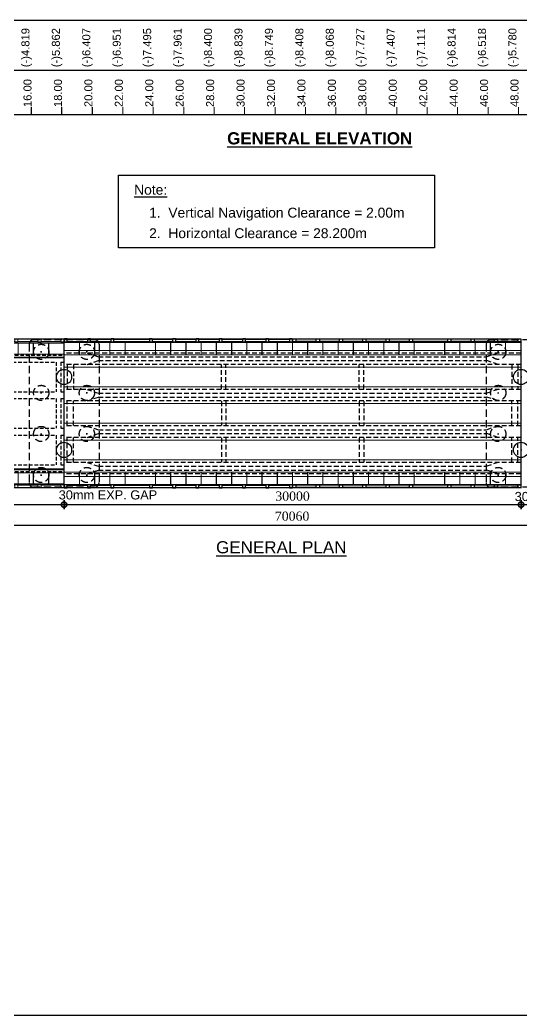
# Model space of a CAD drawing. Header units: millimetres. Extents: x 645430 to 1329725, y -477752 to 44877.
# Drawn here: x 880022 to 912952, y -268069 to -202609 of the extents above; entities that cross this region are included whole.
import ezdxf
from ezdxf.enums import TextEntityAlignment as Align

# ---------------------------------------------------------------- set-up
doc = ezdxf.new("R2010")
doc.units = ezdxf.units.MM
doc.header["$LTSCALE"] = 250
doc.header["$PDMODE"] = 2
doc.linetypes.add('DASHED2', pattern=[0.375, 0.25, -0.125])
doc.linetypes.add('HIDDEN', pattern=[9.525, 6.35, -3.175])
for name, color, linetype, lineweight in [('Box', 30, 'Continuous', 13), ('Conc out', 6, 'Continuous', 15), ('Offset', 252, 'Continuous', 20), ('Railing', 6, 'Continuous', 13), ('Re-bar', 1, 'Continuous', 30)]:
    doc.layers.add(name, color=color, linetype=linetype, lineweight=lineweight)
for name, color, linetype in [('Center Line', 34, 'Continuous'), ('CONCRETE', 35, 'Continuous'), ('Deck Slab', 11, 'Continuous'), ('Dimision', 4, 'Continuous'), ('Girder Line', 7, 'Continuous'), ('Pile', 11, 'Continuous'), ('Pire Line', 11, 'Continuous'), ('Ralling', 6, 'Continuous'), ('Text', 7, 'Continuous')]:
    doc.layers.add(name, color=color, linetype=linetype)
doc.styles.add('Bridge Dimision - 1', font='arial.ttf', dxfattribs={"height": 125})
doc.styles.add('ROMANS', font='arial.ttf', dxfattribs={"height": 200})
doc.styles.get("Standard").update_dxf_attribs({"font": 'times.ttf'})
doc.dimstyles.new('dim_800', dxfattribs={"dimscale": 0, "dimtxt": 800, "dimasz": 300, "dimexe": 300, "dimexo": 300, "dimgap": 400, "dimtad": 1, "dimdec": 0, "dimtxsty": 'Standard', "dimblk": 'DOTSMALL', "dimcen": 2.5, "dimdle": 300, "dimclrd": 256, "dimclre": 256, "dimclrt": 256, "dimadec": 0, "dimazin": 0, "dimtfac": 1, "dimtdec": 0, "dimtix": 1, "dimtmove": 0, "dimatfit": 3, "dimldrblk": 'DOT', "dimfxl": 300, "dimfxlon": 1, "dimlwd": -1, "dimarcsym": 0})

# ---------------------------------------------------------------- blocks, each defined once
blk = doc.blocks.new('*U416')
at = {"layer": 'Railing', "linetype": 'Continuous', "lineweight": 20, "ltscale": 5}
for p, q in [((562.5, 75.5), (-762.5, 75.5)), ((562.5, -75.5), (-762.5, -75.5))]:
    blk.add_line(p, q, dxfattribs=at)
blk.add_lwpolyline([(574.5, 100), (750.5, 100), (762.5, 88), (762.5, -88), (750.5, -100), (574.5, -100), (562.5, -88), (562.5, 88)], close=True, dxfattribs=at)
blk = doc.blocks.new('*U417')
at = {"layer": 'Deck Slab', "color": 0, "linetype": 'ByBlock', "lineweight": -2}
for p in [(0, 0), (1525, 0), (3050, 0), (4575, 0), (6100, 0), (7625, 0), (9150, 0), (10675, 0), (12200, 0), (13725, 0), (15250, 0), (16775, 0)]:
    blk.add_blockref('*U416', p, dxfattribs=at)
blk = doc.blocks.new('*U418')
at = {"layer": 'Railing', "linetype": 'Continuous', "lineweight": 20, "ltscale": 5}
for p, q in [((562.5, 75.5), (-762.5, 75.5)), ((562.5, -75.5), (-762.5, -75.5))]:
    blk.add_line(p, q, dxfattribs=at)
blk.add_lwpolyline([(574.5, 100), (750.5, 100), (762.5, 88), (762.5, -88), (750.5, -100), (574.5, -100), (562.5, -88), (562.5, 88)], close=True, dxfattribs=at)
blk = doc.blocks.new('*U419')
at = {"layer": 'Deck Slab', "color": 0, "linetype": 'ByBlock', "lineweight": -2}
for p in [(0, 0), (1525, 0), (3050, 0), (4575, 0), (6100, 0), (7625, 0), (9150, 0), (10675, 0), (12200, 0), (13725, 0), (15250, 0), (16775, 0)]:
    blk.add_blockref('*U418', p, dxfattribs=at)
blk = doc.blocks.new('edgh')
at = {"layer": 'Box', "linetype": 'Continuous', "lineweight": 20, "ltscale": 5}
for p, q in [((331789, 528973), (331789, 528973)), ((331789, 528973), (331789, 528973)), ((331789, 519373), (331789, 519373)), ((331789, 519373), (331789, 519373)), ((331789, 519173), (331789, 519173)), ((350425, 519173), (333581, 519173)), ((351752, 519173), (350702, 519173))]:
    blk.add_line(p, q, dxfattribs=at)
for points in [[(331794, 528718), (332784, 528718), (332784, 527978), (331794, 527978)], [(332794, 528718), (333784, 528718), (333784, 527978), (332794, 527978)], [(333794, 528718), (334784, 528718), (334784, 527978), (333794, 527978)], [(334794, 528718), (335784, 528718), (335784, 527978), (334794, 527978)], [(335794, 528718), (336784, 528718), (336784, 527978), (335794, 527978)], [(336794, 528718), (337784, 528718), (337784, 527978), (336794, 527978)], [(337794, 528718), (338784, 528718), (338784, 527978), (337794, 527978)], [(338794, 528718), (339784, 528718), (339784, 527978), (338794, 527978)], [(339794, 528718), (340784, 528718), (340784, 527978), (339794, 527978)], [(340794, 528718), (341784, 528718), (341784, 527978), (340794, 527978)], [(341794, 528718), (342784, 528718), (342784, 527978), (341794, 527978)], [(342794, 528718), (342784, 528718), (342784, 527978), (342794, 527978)], [(342794, 528718), (343784, 528718), (343784, 527978), (342794, 527978)], [(343794, 528718), (344784, 528718), (344784, 527978), (343794, 527978)], [(344794, 528718), (345784, 528718), (345784, 527978), (344794, 527978)], [(345794, 528718), (346784, 528718), (346784, 527978), (345794, 527978)], [(346794, 528718), (347784, 528718), (347784, 527978), (346794, 527978)], [(347794, 528718), (348784, 528718), (348784, 527978), (347794, 527978)], [(348794, 528718), (349784, 528718), (349784, 527978), (348794, 527978)], [(349794, 528718), (350784, 528718), (350784, 527978), (349794, 527978)], [(350794, 528718), (351784, 528718), (351784, 527978), (350794, 527978)], [(331794, 519428), (332784, 519428), (332784, 520168), (331794, 520168)], [(332794, 519428), (333784, 519428), (333784, 520168), (332794, 520168)], [(333794, 519428), (334784, 519428), (334784, 520168), (333794, 520168)], [(334794, 519428), (335784, 519428), (335784, 520168), (334794, 520168)], [(335794, 519428), (336784, 519428), (336784, 520168), (335794, 520168)], [(336794, 519428), (337784, 519428), (337784, 520168), (336794, 520168)], [(337794, 519428), (338784, 519428), (338784, 520168), (337794, 520168)], [(338794, 519428), (339784, 519428), (339784, 520168), (338794, 520168)], [(339794, 519428), (340784, 519428), (340784, 520168), (339794, 520168)], [(340794, 519428), (341784, 519428), (341784, 520168), (340794, 520168)], [(341794, 519428), (342784, 519428), (342784, 520168), (341794, 520168)], [(342794, 519428), (342784, 519428), (342784, 520168), (342794, 520168)], [(342794, 519428), (343784, 519428), (343784, 520168), (342794, 520168)], [(343794, 519428), (344784, 519428), (344784, 520168), (343794, 520168)], [(344794, 519428), (345784, 519428), (345784, 520168), (344794, 520168)], [(345794, 519428), (346784, 519428), (346784, 520168), (345794, 520168)], [(346794, 519428), (347784, 519428), (347784, 520168), (346794, 520168)], [(347794, 519428), (348784, 519428), (348784, 520168), (347794, 520168)], [(348794, 519428), (349784, 519428), (349784, 520168), (348794, 520168)], [(349794, 519428), (350784, 519428), (350784, 520168), (349794, 520168)], [(350794, 519428), (351784, 519428), (351784, 520168), (350794, 520168)]]:
    blk.add_lwpolyline(points, close=True, dxfattribs=at)
at = {"layer": 'Deck Slab'}
for p, q in [((331789, 528723), (351789, 528723)), ((351789, 519423), (331789, 519423))]:
    blk.add_line(p, q, dxfattribs=at)
blk.add_lwpolyline([(350902, 519173), (331789, 519173), (331789, 528973), (351789, 528973), (351789, 519173), (350262, 519173)], dxfattribs=at)
at = {"layer": 'Girder Line', "linetype": 'HIDDEN', "ltscale": 0.15}
for p, q in [((331789, 527898), (351789, 527898)), ((331789, 527448), (331989, 527448)), ((331989, 527448), (331989, 525498)), ((332289, 527448), (338722, 527448)), ((332289, 527448), (332289, 525498)), ((338722, 527448), (338722, 525498)), ((339022, 527448), (344556, 527448)), ((339022, 527448), (339022, 525498)), ((344556, 527448), (344556, 525498)), ((344856, 527448), (351289, 527448)), ((344856, 527448), (344856, 525498)), ((351289, 527448), (351289, 525498)), ((351589, 527448), (351589, 525498)), ((331789, 525498), (331989, 525498)), ((331789, 523073), (331789, 525373)), ((331789, 525048), (331989, 525048)), ((331989, 525048), (331989, 523098)), ((332289, 525498), (338722, 525498)), ((332289, 525048), (332289, 523098)), ((332289, 525048), (338722, 525048)), ((338722, 525048), (338722, 523098)), ((339022, 525498), (344556, 525498)), ((339022, 525048), (344556, 525048)), ((339022, 525048), (339022, 523098)), ((344556, 525048), (344556, 523098)), ((344856, 525498), (351289, 525498)), ((344856, 525048), (351289, 525048)), ((344856, 525048), (344856, 523098)), ((351289, 525048), (351289, 523098)), ((351589, 525498), (351789, 525498)), ((351589, 525048), (351589, 523098)), ((331789, 523098), (331989, 523098)), ((332289, 523098), (338722, 523098)), ((339022, 523098), (344556, 523098)), ((344856, 523098), (351289, 523098)), ((351589, 523098), (351789, 523098)), ((331789, 522648), (331989, 522648)), ((331989, 522648), (331989, 520698)), ((332289, 522648), (332289, 520698)), ((332289, 522648), (338722, 522648)), ((338722, 522648), (338722, 520698)), ((339022, 522648), (344556, 522648)), ((339022, 522648), (339022, 520698)), ((344556, 522648), (344556, 520698)), ((344856, 522648), (351289, 522648)), ((344856, 522648), (344856, 520698)), ((351289, 522648), (351289, 520698)), ((351589, 522648), (351589, 520698)), ((331789, 520698), (331989, 520698)), ((332289, 520698), (338722, 520698)), ((339022, 520698), (344556, 520698)), ((344856, 520698), (351289, 520698)), ((351589, 520698), (351789, 520698)), ((331789, 520248), (351789, 520248))]:
    blk.add_line(p, q, dxfattribs=at)
at = {"layer": 'Girder Line', "linetype": 'HIDDEN', "ltscale": 15}
for p, q in [((351589, 527448), (351789, 527448)), ((351589, 525048), (351789, 525048)), ((351589, 522648), (351789, 522648))]:
    blk.add_line(p, q, dxfattribs=at)
at = {"layer": 'Railing', "linetype": 'Continuous', "lineweight": 20, "ltscale": 5}
for p, q in [((351589, 528948), (350289, 528948)), ((351589, 528797), (350289, 528797)), ((331789, 527773), (351789, 527773)), ((331789, 527723), (351789, 527723)), ((331789, 520423), (351789, 520423)), ((331789, 520373), (351789, 520373)), ((351589, 519348), (350289, 519348)), ((351589, 519197), (350289, 519197))]:
    blk.add_line(p, q, dxfattribs=at)
for points in [[(331801, 528973), (331977, 528973), (331989, 528961), (331989, 528785), (331977, 528773), (331801, 528773), (331789, 528785), (331789, 528961)], [(331801, 528773), (331977, 528773), (331989, 528785), (331989, 528961), (331977, 528973), (331801, 528973), (331789, 528961), (331789, 528785)], [(331801, 528773), (331977, 528773), (331989, 528785), (331989, 528961), (331977, 528973), (331801, 528973), (331789, 528961), (331789, 528785)], [(331801, 528973), (331977, 528973), (331989, 528961), (331989, 528785), (331977, 528773), (331801, 528773), (331789, 528785), (331789, 528961)], [(331801, 528773), (331977, 528773), (331989, 528785), (331989, 528961), (331977, 528973), (331801, 528973), (331789, 528961), (331789, 528785)], [(351601, 528973), (351777, 528973), (351789, 528961), (351789, 528785), (351777, 528773), (351601, 528773), (351589, 528785), (351589, 528961)], [(331801, 519373), (331977, 519373), (331989, 519361), (331989, 519185), (331977, 519173), (331801, 519173), (331789, 519185), (331789, 519361)], [(331801, 519173), (331977, 519173), (331989, 519185), (331989, 519361), (331977, 519373), (331801, 519373), (331789, 519361), (331789, 519185)], [(331801, 519173), (331977, 519173), (331989, 519185), (331989, 519361), (331977, 519373), (331801, 519373), (331789, 519361), (331789, 519185)], [(331801, 519373), (331977, 519373), (331989, 519361), (331989, 519185), (331977, 519173), (331801, 519173), (331789, 519185), (331789, 519361)], [(331801, 519173), (331977, 519173), (331989, 519185), (331989, 519361), (331977, 519373), (331801, 519373), (331789, 519361), (331789, 519185)], [(331801, 519373), (331977, 519373), (331989, 519361), (331989, 519185), (331977, 519173), (331801, 519173), (331789, 519185), (331789, 519361)], [(331801, 519173), (331977, 519173), (331989, 519185), (331989, 519361), (331977, 519373), (331801, 519373), (331789, 519361), (331789, 519185)], [(331801, 519173), (331977, 519173), (331989, 519185), (331989, 519361), (331977, 519373), (331801, 519373), (331789, 519361), (331789, 519185)], [(331801, 519373), (331977, 519373), (331989, 519361), (331989, 519185), (331977, 519173), (331801, 519173), (331789, 519185), (331789, 519361)], [(331801, 519173), (331977, 519173), (331989, 519185), (331989, 519361), (331977, 519373), (331801, 519373), (331789, 519361), (331789, 519185)], [(351601, 519373), (351777, 519373), (351789, 519361), (351789, 519185), (351777, 519173), (351601, 519173), (351589, 519185), (351589, 519361)]]:
    blk.add_lwpolyline(points, close=True, dxfattribs=at)
at = {"layer": 'Deck Slab'}
for name, p in [('*U417', (332752, 528873)), ('*U419', (332752, 519273))]:
    blk.add_blockref(name, p, dxfattribs=at)
blk = doc.blocks.new('fdg')
at = {"layer": 'Conc out'}
for p, q in [((80960, -100855), (50960, -100855)), ((80960, -101955), (50960, -101955)), ((80960, -103255), (50960, -103255)), ((80960, -104355), (50960, -104355)), ((80960, -105655), (50960, -105655)), ((80960, -106755), (50960, -106755)), ((80960, -108055), (50960, -108055)), ((80960, -109155), (50960, -109155))]:
    blk.add_line(p, q, dxfattribs=at)
at = {"layer": 'CONCRETE', "color": 4, "ltscale": 5}
for p, q in [((50960, -109905), (50960, -100105)), ((80960, -100105), (80960, -109905)), ((80960, -109905), (50960, -109905))]:
    blk.add_line(p, q, dxfattribs=at)
at = {"layer": 'CONCRETE', "color": 4, "linetype": 'DASHED2', "ltscale": 5}
for p, q in [((50960, -100105), (80960, -100105)), ((80960, -101030), (50960, -101030)), ((52460, -101030), (53210, -101280)), ((53210, -101280), (78710, -101280)), ((79460, -101030), (78710, -101280)), ((80960, -101780), (50960, -101780)), ((51160, -101780), (51160, -103430)), ((51560, -101780), (51560, -103430)), ((52460, -101780), (53210, -101530)), ((53210, -101530), (78710, -101530)), ((61285, -103405), (61285, -101780)), ((61585, -103405), (61585, -101780)), ((70335, -103405), (70335, -101780)), ((70635, -103405), (70635, -101780)), ((79460, -101780), (78710, -101530)), ((80360, -101805), (80360, -103405)), ((80760, -101805), (80760, -103405)), ((80960, -103430), (50960, -103430)), ((52460, -103430), (53210, -103680)), ((52460, -104180), (53210, -103930)), ((53210, -103680), (78710, -103680)), ((53210, -103930), (78710, -103930)), ((79460, -103430), (78710, -103680)), ((79460, -104180), (78710, -103930)), ((80960, -104180), (50960, -104180)), ((51160, -105805), (51160, -104180)), ((51560, -105805), (51560, -104180)), ((61285, -104205), (61285, -105805)), ((61585, -104205), (61585, -105805)), ((70335, -104205), (70335, -105805)), ((70635, -104205), (70635, -105805)), ((80360, -105805), (80360, -104205)), ((80760, -105805), (80760, -104205)), ((80960, -105830), (50960, -105830)), ((52460, -105830), (53210, -106080)), ((79460, -105830), (78710, -106080)), ((80960, -106580), (50960, -106580)), ((51160, -108230), (51160, -106580)), ((51560, -108230), (51560, -106580)), ((52460, -106580), (53210, -106330)), ((53210, -106080), (78710, -106080)), ((53210, -106330), (78710, -106330)), ((61285, -106605), (61285, -108205)), ((61585, -106605), (61585, -108205)), ((70335, -106605), (70335, -108205)), ((70635, -106605), (70635, -108205)), ((79460, -106580), (78710, -106330)), ((80360, -108205), (80360, -106605)), ((80760, -108205), (80760, -106605)), ((80960, -108230), (50960, -108230)), ((52460, -108230), (53210, -108480)), ((53210, -108480), (78710, -108480)), ((79460, -108230), (78710, -108480)), ((80960, -108980), (50960, -108980)), ((52460, -108980), (53210, -108730)), ((53210, -108730), (78710, -108730)), ((79460, -108980), (78710, -108730))]:
    blk.add_line(p, q, dxfattribs=at)
at = {"layer": 'Deck Slab', "lineweight": 15}
for p, q in [((50960, -100340), (51950, -100340)), ((50960, -101145), (50960, -100340)), ((51950, -100340), (51950, -101145)), ((51960, -100340), (52950, -100340)), ((51960, -101145), (51960, -100340)), ((52950, -100340), (52950, -101145)), ((52960, -100340), (53950, -100340)), ((52960, -101145), (52960, -100340)), ((53950, -100340), (53950, -101145)), ((53960, -100340), (54950, -100340)), ((53960, -101145), (53960, -100340)), ((54950, -100340), (54950, -101145)), ((54960, -100340), (56950, -100340)), ((54960, -101145), (54960, -100340)), ((56950, -100340), (56950, -101145)), ((56960, -100340), (57950, -100340)), ((56960, -101145), (56960, -100340)), ((57950, -100340), (57950, -101145)), ((57960, -100340), (58950, -100340)), ((57960, -101145), (57960, -100340)), ((58950, -100340), (58950, -101145)), ((58960, -100340), (59950, -100340)), ((58960, -101145), (58960, -100340)), ((59950, -100340), (59950, -101145)), ((59960, -100340), (60950, -100340)), ((59960, -101145), (59960, -100340)), ((60950, -100340), (60950, -101145)), ((60960, -100340), (61950, -100340)), ((60960, -101145), (60960, -100340)), ((61950, -100340), (61950, -101145)), ((61960, -100340), (62950, -100340)), ((61960, -101145), (61960, -100340)), ((62950, -100340), (62950, -101145)), ((62960, -100340), (63950, -100340)), ((62960, -101145), (62960, -100340)), ((63950, -100340), (63950, -101145)), ((63960, -100340), (64950, -100340)), ((63960, -101145), (63960, -100340)), ((64950, -100340), (64950, -101145)), ((64960, -100340), (65950, -100340)), ((64960, -101145), (64960, -100340)), ((65950, -100340), (65950, -101145)), ((65960, -100340), (66950, -100340)), ((65960, -101145), (65960, -100340)), ((66950, -100340), (66950, -101145)), ((66960, -100340), (67950, -100340)), ((66960, -101145), (66960, -100340)), ((67950, -100340), (67950, -101145)), ((67960, -100340), (68950, -100340)), ((67960, -101145), (67960, -100340)), ((68950, -100340), (68950, -101145)), ((68960, -100340), (69950, -100340)), ((68960, -101145), (68960, -100340)), ((69950, -100340), (69950, -101145)), ((69960, -100340), (70950, -100340)), ((69960, -101145), (69960, -100340)), ((70950, -100340), (70950, -101145)), ((70960, -100340), (71950, -100340)), ((70960, -101145), (70960, -100340)), ((71950, -100340), (71950, -101145)), ((71960, -100340), (72950, -100340)), ((71960, -101145), (71960, -100340)), ((72950, -100340), (72950, -101145)), ((72960, -100340), (73950, -100340)), ((72960, -101145), (72960, -100340)), ((73950, -100340), (73950, -101145)), ((73960, -100340), (75950, -100340)), ((73960, -101145), (73960, -100340)), ((75950, -100340), (75950, -101145)), ((75960, -100340), (76950, -100340)), ((75960, -101145), (75960, -100340)), ((76950, -100340), (76950, -101145)), ((76960, -100340), (77950, -100340)), ((76960, -101145), (76960, -100340)), ((77950, -100340), (77950, -101145)), ((77960, -100340), (78950, -100340)), ((77960, -101145), (77960, -100340)), ((78950, -100340), (78950, -101145)), ((78960, -100340), (79950, -100340)), ((78960, -101145), (78960, -100340)), ((79950, -100340), (79950, -101145)), ((79960, -100340), (80950, -100340)), ((79960, -101145), (79960, -100340)), ((80950, -100340), (80950, -101145)), ((51950, -101145), (50960, -101145)), ((52950, -101145), (51960, -101145)), ((53950, -101145), (52960, -101145)), ((54950, -101145), (53960, -101145)), ((56950, -101145), (54960, -101145)), ((57950, -101145), (56960, -101145)), ((58950, -101145), (57960, -101145)), ((59950, -101145), (58960, -101145)), ((60950, -101145), (59960, -101145)), ((61950, -101145), (60960, -101145)), ((62950, -101145), (61960, -101145)), ((63950, -101145), (62960, -101145)), ((64950, -101145), (63960, -101145)), ((65950, -101145), (64960, -101145)), ((66950, -101145), (65960, -101145)), ((67950, -101145), (66960, -101145)), ((68950, -101145), (67960, -101145)), ((69950, -101145), (68960, -101145)), ((70950, -101145), (69960, -101145)), ((71950, -101145), (70960, -101145)), ((72950, -101145), (71960, -101145)), ((73950, -101145), (72960, -101145)), ((75950, -101145), (73960, -101145)), ((76950, -101145), (75960, -101145)), ((77950, -101145), (76960, -101145)), ((78950, -101145), (77960, -101145)), ((79950, -101145), (78960, -101145)), ((80950, -101145), (79960, -101145)), ((51950, -108865), (50960, -108865)), ((50960, -108865), (50960, -109670)), ((51950, -109670), (51950, -108865)), ((52950, -108865), (51960, -108865)), ((51960, -108865), (51960, -109670)), ((52950, -109670), (52950, -108865)), ((53950, -108865), (52960, -108865)), ((52960, -108865), (52960, -109670)), ((53950, -109670), (53950, -108865)), ((54950, -108865), (53960, -108865)), ((53960, -108865), (53960, -109670)), ((54950, -109670), (54950, -108865)), ((56950, -108865), (54960, -108865)), ((54960, -108865), (54960, -109670)), ((56950, -109670), (56950, -108865)), ((57950, -108865), (56960, -108865)), ((56960, -108865), (56960, -109670)), ((57950, -109670), (57950, -108865)), ((58950, -108865), (57960, -108865)), ((57960, -108865), (57960, -109670)), ((58950, -109670), (58950, -108865)), ((59950, -108865), (58960, -108865)), ((58960, -108865), (58960, -109670)), ((59950, -109670), (59950, -108865)), ((60950, -108865), (59960, -108865)), ((59960, -108865), (59960, -109670)), ((60950, -109670), (60950, -108865)), ((61950, -108865), (60960, -108865)), ((60960, -108865), (60960, -109670)), ((61950, -109670), (61950, -108865)), ((62950, -108865), (61960, -108865)), ((61960, -108865), (61960, -109670)), ((62950, -109670), (62950, -108865)), ((63950, -108865), (62960, -108865)), ((62960, -108865), (62960, -109670)), ((63950, -109670), (63950, -108865)), ((64950, -108865), (63960, -108865)), ((63960, -108865), (63960, -109670)), ((64950, -109670), (64950, -108865)), ((65950, -108865), (64960, -108865)), ((64960, -108865), (64960, -109670)), ((65950, -109670), (65950, -108865)), ((66950, -108865), (65960, -108865)), ((65960, -108865), (65960, -109670)), ((66950, -109670), (66950, -108865)), ((67950, -108865), (66960, -108865)), ((66960, -108865), (66960, -109670)), ((67950, -109670), (67950, -108865)), ((68950, -108865), (67960, -108865)), ((67960, -108865), (67960, -109670)), ((68950, -109670), (68950, -108865)), ((69950, -108865), (68960, -108865)), ((68960, -108865), (68960, -109670)), ((69950, -109670), (69950, -108865)), ((70950, -108865), (69960, -108865)), ((69960, -108865), (69960, -109670)), ((70950, -109670), (70950, -108865)), ((71950, -108865), (70960, -108865)), ((70960, -108865), (70960, -109670)), ((71950, -109670), (71950, -108865)), ((72950, -108865), (71960, -108865)), ((71960, -108865), (71960, -109670)), ((72950, -109670), (72950, -108865)), ((73950, -108865), (72960, -108865)), ((72960, -108865), (72960, -109670)), ((73950, -109670), (73950, -108865)), ((75950, -108865), (73960, -108865)), ((73960, -108865), (73960, -109670)), ((75950, -109670), (75950, -108865)), ((76950, -108865), (75960, -108865)), ((75960, -108865), (75960, -109670)), ((76950, -109670), (76950, -108865)), ((77950, -108865), (76960, -108865)), ((76960, -108865), (76960, -109670)), ((77950, -109670), (77950, -108865)), ((78950, -108865), (77960, -108865)), ((77960, -108865), (77960, -109670)), ((78950, -109670), (78950, -108865)), ((79950, -108865), (78960, -108865)), ((78960, -108865), (78960, -109670)), ((79950, -109670), (79950, -108865)), ((80950, -108865), (79960, -108865)), ((79960, -108865), (79960, -109670)), ((80950, -109670), (80950, -108865)), ((50960, -109670), (51950, -109670)), ((51960, -109670), (52950, -109670)), ((52960, -109670), (53950, -109670)), ((53960, -109670), (54950, -109670)), ((54960, -109670), (56950, -109670)), ((56960, -109670), (57950, -109670)), ((57960, -109670), (58950, -109670)), ((58960, -109670), (59950, -109670)), ((59960, -109670), (60950, -109670)), ((60960, -109670), (61950, -109670)), ((61960, -109670), (62950, -109670)), ((62960, -109670), (63950, -109670)), ((63960, -109670), (64950, -109670)), ((64960, -109670), (65950, -109670)), ((65960, -109670), (66950, -109670)), ((66960, -109670), (67950, -109670)), ((67960, -109670), (68950, -109670)), ((68960, -109670), (69950, -109670)), ((69960, -109670), (70950, -109670)), ((70960, -109670), (71950, -109670)), ((71960, -109670), (72950, -109670)), ((72960, -109670), (73950, -109670)), ((73960, -109670), (75950, -109670)), ((75960, -109670), (76950, -109670)), ((76960, -109670), (77950, -109670)), ((77960, -109670), (78950, -109670)), ((78960, -109670), (79950, -109670)), ((79960, -109670), (80950, -109670))]:
    blk.add_line(p, q, dxfattribs=at)
at = {"layer": 'Ralling'}
for p, q in [((50960, -100105), (80960, -100105)), ((50972, -100105), (50960, -100118)), ((50972, -100105), (50960, -100118)), ((50960, -100118), (50960, -100293)), ((50960, -100118), (50960, -100293)), ((51147, -100105), (50972, -100105)), ((51147, -100105), (50972, -100105)), ((51160, -100118), (51147, -100105)), ((51160, -100118), (51147, -100105)), ((51160, -100293), (51160, -100118)), ((51160, -100293), (51160, -100118)), ((51160, -100130), (52490, -100130)), ((52502, -100105), (52490, -100118)), ((52490, -100118), (52490, -100293)), ((52677, -100105), (52502, -100105)), ((52690, -100118), (52677, -100105)), ((52690, -100293), (52690, -100118)), ((52690, -100293), (52690, -100118)), ((52690, -100130), (54020, -100130)), ((54032, -100105), (54020, -100118)), ((54020, -100118), (54020, -100293)), ((54207, -100105), (54032, -100105)), ((54220, -100118), (54207, -100105)), ((54220, -100293), (54220, -100118)), ((54220, -100293), (54220, -100118)), ((54220, -100130), (56550, -100130)), ((56562, -100105), (56550, -100118)), ((56550, -100118), (56550, -100293)), ((56737, -100105), (56562, -100105)), ((56750, -100118), (56737, -100105)), ((56750, -100293), (56750, -100118)), ((56750, -100293), (56750, -100118)), ((56750, -100130), (58080, -100130)), ((58092, -100105), (58080, -100118)), ((58080, -100118), (58080, -100293)), ((58267, -100105), (58092, -100105)), ((58280, -100118), (58267, -100105)), ((58280, -100293), (58280, -100118)), ((58280, -100293), (58280, -100118)), ((58280, -100130), (59610, -100130)), ((59622, -100105), (59610, -100118)), ((59610, -100118), (59610, -100293)), ((59797, -100105), (59622, -100105)), ((59810, -100118), (59797, -100105)), ((59810, -100293), (59810, -100118)), ((59810, -100293), (59810, -100118)), ((59810, -100130), (61140, -100130)), ((61152, -100105), (61140, -100118)), ((61140, -100118), (61140, -100293)), ((61327, -100105), (61152, -100105)), ((61340, -100118), (61327, -100105)), ((61340, -100293), (61340, -100118)), ((61340, -100293), (61340, -100118)), ((61340, -100130), (62670, -100130)), ((62682, -100105), (62670, -100118)), ((62670, -100118), (62670, -100293)), ((62857, -100105), (62682, -100105)), ((62870, -100118), (62857, -100105)), ((62870, -100293), (62870, -100118)), ((62870, -100293), (62870, -100118)), ((62870, -100130), (64200, -100130)), ((64212, -100105), (64200, -100118)), ((64200, -100118), (64200, -100293)), ((64387, -100105), (64212, -100105)), ((64400, -100118), (64387, -100105)), ((64400, -100293), (64400, -100118)), ((64400, -100293), (64400, -100118)), ((64400, -100130), (65750, -100130)), ((65762, -100105), (65750, -100118)), ((65762, -100105), (65750, -100118)), ((65750, -100118), (65750, -100293)), ((65750, -100118), (65750, -100293)), ((65937, -100105), (65762, -100105)), ((65937, -100105), (65762, -100105)), ((65950, -100118), (65937, -100105)), ((65950, -100293), (65950, -100118)), ((65970, -100118), (65982, -100105)), ((65970, -100118), (65982, -100105)), ((65970, -100293), (65970, -100118)), ((65970, -100293), (65970, -100118)), ((65982, -100105), (66157, -100105)), ((65982, -100105), (66157, -100105)), ((66157, -100105), (66170, -100118)), ((66157, -100105), (66170, -100118)), ((66170, -100118), (66170, -100293)), ((66170, -100118), (66170, -100293)), ((67520, -100130), (66170, -100130)), ((67520, -100118), (67532, -100105)), ((67520, -100293), (67520, -100118)), ((67532, -100105), (67707, -100105)), ((67707, -100105), (67720, -100118)), ((67720, -100118), (67720, -100293)), ((69050, -100130), (67720, -100130)), ((69050, -100118), (69062, -100105)), ((69050, -100293), (69050, -100118)), ((69062, -100105), (69237, -100105)), ((69237, -100105), (69250, -100118)), ((69250, -100118), (69250, -100293)), ((69250, -100118), (69250, -100293)), ((70580, -100130), (69250, -100130)), ((70580, -100118), (70592, -100105)), ((70580, -100293), (70580, -100118)), ((70592, -100105), (70767, -100105)), ((70767, -100105), (70780, -100118)), ((70780, -100118), (70780, -100293)), ((70780, -100118), (70780, -100293)), ((72110, -100130), (70780, -100130)), ((72110, -100118), (72122, -100105)), ((72110, -100293), (72110, -100118)), ((72122, -100105), (72297, -100105)), ((72297, -100105), (72310, -100118)), ((72310, -100118), (72310, -100293)), ((72310, -100118), (72310, -100293)), ((73640, -100130), (72310, -100130)), ((73640, -100118), (73652, -100105)), ((73640, -100293), (73640, -100118)), ((73652, -100105), (73827, -100105)), ((73827, -100105), (73840, -100118)), ((73840, -100118), (73840, -100293)), ((73840, -100118), (73840, -100293)), ((76170, -100130), (73840, -100130)), ((76170, -100118), (76182, -100105)), ((76170, -100293), (76170, -100118)), ((76182, -100105), (76357, -100105)), ((76357, -100105), (76370, -100118)), ((76370, -100118), (76370, -100293)), ((76370, -100118), (76370, -100293)), ((77700, -100130), (76370, -100130)), ((77700, -100118), (77712, -100105)), ((77700, -100293), (77700, -100118)), ((77712, -100105), (77887, -100105)), ((77887, -100105), (77900, -100118)), ((77900, -100118), (77900, -100293)), ((77900, -100118), (77900, -100293)), ((79230, -100130), (77900, -100130)), ((79230, -100118), (79242, -100105)), ((79230, -100293), (79230, -100118)), ((79242, -100105), (79417, -100105)), ((79417, -100105), (79430, -100118)), ((79430, -100118), (79430, -100293)), ((79430, -100118), (79430, -100293)), ((80760, -100130), (79430, -100130)), ((80760, -100118), (80772, -100105)), ((80760, -100293), (80760, -100118)), ((80772, -100105), (80947, -100105)), ((80947, -100105), (80960, -100118)), ((80960, -100118), (80960, -100293)), ((80960, -100118), (80960, -100293)), ((50960, -100293), (50972, -100305)), ((50960, -100293), (50972, -100305)), ((50972, -100305), (51147, -100305)), ((50972, -100305), (51147, -100305)), ((51147, -100305), (51160, -100293)), ((51147, -100305), (51160, -100293)), ((51160, -100280), (52490, -100280)), ((52490, -100293), (52502, -100305)), ((52502, -100305), (52677, -100305)), ((52677, -100305), (52690, -100293)), ((52690, -100280), (54020, -100280)), ((54020, -100293), (54032, -100305)), ((54032, -100305), (54207, -100305)), ((54207, -100305), (54220, -100293)), ((54220, -100280), (56550, -100280)), ((56550, -100293), (56562, -100305)), ((56562, -100305), (56737, -100305)), ((56737, -100305), (56750, -100293)), ((56750, -100280), (58080, -100280)), ((58080, -100293), (58092, -100305)), ((58092, -100305), (58267, -100305)), ((58267, -100305), (58280, -100293)), ((58280, -100280), (59610, -100280)), ((59610, -100293), (59622, -100305)), ((59622, -100305), (59797, -100305)), ((59797, -100305), (59810, -100293)), ((59810, -100280), (61140, -100280)), ((61140, -100293), (61152, -100305)), ((61152, -100305), (61327, -100305)), ((61327, -100305), (61340, -100293)), ((61340, -100280), (62670, -100280)), ((62670, -100293), (62682, -100305)), ((62682, -100305), (62857, -100305)), ((62857, -100305), (62870, -100293)), ((62870, -100280), (64200, -100280)), ((64200, -100293), (64212, -100305)), ((64212, -100305), (64387, -100305)), ((64387, -100305), (64400, -100293)), ((64400, -100280), (65750, -100280)), ((65750, -100293), (65762, -100305)), ((65750, -100293), (65762, -100305)), ((65762, -100305), (65937, -100305)), ((65762, -100305), (65937, -100305)), ((65937, -100305), (65950, -100293)), ((65982, -100305), (65970, -100293)), ((65982, -100305), (65970, -100293)), ((66157, -100305), (65982, -100305)), ((66157, -100305), (65982, -100305)), ((66170, -100293), (66157, -100305)), ((66170, -100293), (66157, -100305)), ((67520, -100280), (66170, -100280)), ((67532, -100305), (67520, -100293)), ((67707, -100305), (67532, -100305)), ((67720, -100293), (67707, -100305)), ((69050, -100280), (67720, -100280)), ((69062, -100305), (69050, -100293)), ((69237, -100305), (69062, -100305)), ((69250, -100293), (69237, -100305)), ((70580, -100280), (69250, -100280)), ((70592, -100305), (70580, -100293)), ((70767, -100305), (70592, -100305)), ((70780, -100293), (70767, -100305)), ((72110, -100280), (70780, -100280)), ((72122, -100305), (72110, -100293)), ((72297, -100305), (72122, -100305)), ((72310, -100293), (72297, -100305)), ((73640, -100280), (72310, -100280)), ((73652, -100305), (73640, -100293)), ((73827, -100305), (73652, -100305)), ((73840, -100293), (73827, -100305)), ((76170, -100280), (73840, -100280)), ((76182, -100305), (76170, -100293)), ((76357, -100305), (76182, -100305)), ((76370, -100293), (76357, -100305)), ((77700, -100280), (76370, -100280)), ((77712, -100305), (77700, -100293)), ((77887, -100305), (77712, -100305)), ((77900, -100293), (77887, -100305)), ((79230, -100280), (77900, -100280)), ((79242, -100305), (79230, -100293)), ((79417, -100305), (79242, -100305)), ((79430, -100293), (79417, -100305)), ((80760, -100280), (79430, -100280)), ((80772, -100305), (80760, -100293)), ((80947, -100305), (80772, -100305)), ((80960, -100293), (80947, -100305)), ((50972, -109705), (50960, -109718)), ((50960, -109718), (50960, -109893)), ((50960, -109893), (50972, -109905)), ((51147, -109705), (50972, -109705)), ((50972, -109905), (51147, -109905)), ((51160, -109718), (51147, -109705)), ((51147, -109905), (51160, -109893)), ((51160, -109893), (51160, -109718)), ((51160, -109730), (52490, -109730)), ((51160, -109880), (52490, -109880)), ((52502, -109705), (52490, -109718)), ((52490, -109718), (52490, -109893)), ((52490, -109893), (52502, -109905)), ((52677, -109705), (52502, -109705)), ((52502, -109905), (52677, -109905)), ((52690, -109718), (52677, -109705)), ((52677, -109905), (52690, -109893)), ((52690, -109893), (52690, -109718)), ((52690, -109893), (52690, -109718)), ((52690, -109730), (54020, -109730)), ((52690, -109880), (54020, -109880)), ((54032, -109705), (54020, -109718)), ((54020, -109718), (54020, -109893)), ((54020, -109893), (54032, -109905)), ((54207, -109705), (54032, -109705)), ((54032, -109905), (54207, -109905)), ((54220, -109718), (54207, -109705)), ((54207, -109905), (54220, -109893)), ((54220, -109893), (54220, -109718)), ((54220, -109893), (54220, -109718)), ((54220, -109730), (56550, -109730)), ((54220, -109880), (56550, -109880)), ((56562, -109705), (56550, -109718)), ((56550, -109718), (56550, -109893)), ((56550, -109893), (56562, -109905)), ((56737, -109705), (56562, -109705)), ((56562, -109905), (56737, -109905)), ((56750, -109718), (56737, -109705)), ((56737, -109905), (56750, -109893)), ((56750, -109893), (56750, -109718)), ((56750, -109893), (56750, -109718)), ((56750, -109730), (58080, -109730)), ((56750, -109880), (58080, -109880)), ((58092, -109705), (58080, -109718)), ((58080, -109718), (58080, -109893)), ((58080, -109893), (58092, -109905)), ((58267, -109705), (58092, -109705)), ((58092, -109905), (58267, -109905)), ((58280, -109718), (58267, -109705)), ((58267, -109905), (58280, -109893)), ((58280, -109893), (58280, -109718)), ((58280, -109893), (58280, -109718)), ((58280, -109730), (59610, -109730)), ((58280, -109880), (59610, -109880)), ((59622, -109705), (59610, -109718)), ((59610, -109718), (59610, -109893)), ((59610, -109893), (59622, -109905)), ((59797, -109705), (59622, -109705)), ((59622, -109905), (59797, -109905)), ((59810, -109718), (59797, -109705)), ((59797, -109905), (59810, -109893)), ((59810, -109893), (59810, -109718)), ((59810, -109893), (59810, -109718)), ((59810, -109730), (61140, -109730)), ((59810, -109880), (61140, -109880)), ((61152, -109705), (61140, -109718)), ((61140, -109718), (61140, -109893)), ((61140, -109893), (61152, -109905)), ((61327, -109705), (61152, -109705)), ((61152, -109905), (61327, -109905)), ((61340, -109718), (61327, -109705)), ((61327, -109905), (61340, -109893)), ((61340, -109893), (61340, -109718)), ((61340, -109893), (61340, -109718)), ((61340, -109730), (62670, -109730)), ((61340, -109880), (62670, -109880)), ((62682, -109705), (62670, -109718)), ((62670, -109718), (62670, -109893)), ((62670, -109893), (62682, -109905)), ((62857, -109705), (62682, -109705)), ((62682, -109905), (62857, -109905)), ((62870, -109718), (62857, -109705)), ((62857, -109905), (62870, -109893)), ((62870, -109893), (62870, -109718)), ((62870, -109893), (62870, -109718)), ((62870, -109730), (64200, -109730)), ((62870, -109880), (64200, -109880)), ((64212, -109705), (64200, -109718)), ((64200, -109718), (64200, -109893)), ((64200, -109893), (64212, -109905)), ((64387, -109705), (64212, -109705)), ((64212, -109905), (64387, -109905)), ((64400, -109718), (64387, -109705)), ((64387, -109905), (64400, -109893)), ((64400, -109893), (64400, -109718)), ((64400, -109893), (64400, -109718)), ((64400, -109730), (65750, -109730)), ((64400, -109880), (65750, -109880)), ((65762, -109705), (65750, -109718)), ((65750, -109718), (65750, -109893)), ((65750, -109718), (65750, -109893)), ((65750, -109893), (65762, -109905)), ((65750, -109893), (65762, -109905)), ((65937, -109705), (65762, -109705)), ((65762, -109905), (65937, -109905)), ((65950, -109718), (65937, -109705)), ((65937, -109905), (65950, -109893)), ((65950, -109893), (65950, -109718)), ((65970, -109718), (65982, -109705)), ((65970, -109893), (65970, -109718)), ((65982, -109905), (65970, -109893)), ((65982, -109705), (66157, -109705)), ((66157, -109905), (65982, -109905)), ((66157, -109705), (66170, -109718)), ((66170, -109893), (66157, -109905)), ((66170, -109718), (66170, -109893)), ((66170, -109718), (66170, -109893)), ((67520, -109730), (66170, -109730)), ((67520, -109880), (66170, -109880)), ((67520, -109718), (67532, -109705)), ((67520, -109893), (67520, -109718)), ((67532, -109905), (67520, -109893)), ((67532, -109705), (67707, -109705)), ((67707, -109905), (67532, -109905)), ((67707, -109705), (67720, -109718)), ((67720, -109893), (67707, -109905)), ((67720, -109718), (67720, -109893)), ((69050, -109730), (67720, -109730)), ((69050, -109880), (67720, -109880)), ((69050, -109718), (69062, -109705)), ((69050, -109893), (69050, -109718)), ((69062, -109905), (69050, -109893)), ((69062, -109705), (69237, -109705)), ((69237, -109905), (69062, -109905)), ((69237, -109705), (69250, -109718)), ((69250, -109893), (69237, -109905)), ((69250, -109718), (69250, -109893)), ((69250, -109718), (69250, -109893)), ((70580, -109730), (69250, -109730)), ((70580, -109880), (69250, -109880)), ((70580, -109718), (70592, -109705)), ((70580, -109893), (70580, -109718)), ((70592, -109905), (70580, -109893)), ((70592, -109705), (70767, -109705)), ((70767, -109905), (70592, -109905)), ((70767, -109705), (70780, -109718)), ((70780, -109893), (70767, -109905)), ((70780, -109718), (70780, -109893)), ((70780, -109718), (70780, -109893)), ((72110, -109730), (70780, -109730)), ((72110, -109880), (70780, -109880)), ((72110, -109718), (72122, -109705)), ((72110, -109893), (72110, -109718)), ((72122, -109905), (72110, -109893)), ((72122, -109705), (72297, -109705)), ((72297, -109905), (72122, -109905)), ((72297, -109705), (72310, -109718)), ((72310, -109893), (72297, -109905)), ((72310, -109718), (72310, -109893)), ((72310, -109718), (72310, -109893)), ((73640, -109730), (72310, -109730)), ((73640, -109880), (72310, -109880)), ((73640, -109718), (73652, -109705)), ((73640, -109893), (73640, -109718)), ((73652, -109905), (73640, -109893)), ((73652, -109705), (73827, -109705)), ((73827, -109905), (73652, -109905)), ((73827, -109705), (73840, -109718)), ((73840, -109893), (73827, -109905)), ((73840, -109718), (73840, -109893)), ((73840, -109718), (73840, -109893)), ((76170, -109730), (73840, -109730)), ((76170, -109880), (73840, -109880)), ((76170, -109718), (76182, -109705)), ((76170, -109893), (76170, -109718)), ((76182, -109905), (76170, -109893)), ((76182, -109705), (76357, -109705)), ((76357, -109905), (76182, -109905)), ((76357, -109705), (76370, -109718)), ((76370, -109893), (76357, -109905)), ((76370, -109718), (76370, -109893)), ((76370, -109718), (76370, -109893)), ((77700, -109730), (76370, -109730)), ((77700, -109880), (76370, -109880)), ((77700, -109718), (77712, -109705)), ((77700, -109893), (77700, -109718)), ((77712, -109905), (77700, -109893)), ((77712, -109705), (77887, -109705)), ((77887, -109905), (77712, -109905)), ((77887, -109705), (77900, -109718)), ((77900, -109893), (77887, -109905)), ((77900, -109718), (77900, -109893)), ((77900, -109718), (77900, -109893)), ((79230, -109730), (77900, -109730)), ((79230, -109880), (77900, -109880)), ((79230, -109718), (79242, -109705)), ((79230, -109893), (79230, -109718)), ((79242, -109905), (79230, -109893)), ((79242, -109705), (79417, -109705)), ((79417, -109905), (79242, -109905)), ((79417, -109705), (79430, -109718)), ((79430, -109893), (79417, -109905)), ((79430, -109718), (79430, -109893)), ((79430, -109718), (79430, -109893)), ((80760, -109730), (79430, -109730)), ((80760, -109880), (79430, -109880)), ((80760, -109718), (80772, -109705)), ((80760, -109893), (80760, -109718)), ((80772, -109905), (80760, -109893)), ((80772, -109705), (80947, -109705)), ((80947, -109905), (80772, -109905)), ((80947, -109705), (80960, -109718)), ((80960, -109893), (80947, -109905)), ((80960, -109718), (80960, -109893)), ((80960, -109718), (80960, -109893))]:
    blk.add_line(p, q, dxfattribs=at)
blk = doc.blocks.new('_DotSmall')
at = {"color": 0, "linetype": 'ByBlock', "const_width": 0.5}
blk.add_lwpolyline([(-0.0625, 0, 1), (0.0625, 0, 1)], format="xyb", close=True, dxfattribs=at)
blk = doc.blocks.new('*D273')
at = {"layer": 'Defpoints', "color": 0, "ltscale": 5, "transparency": 16777216}
for p in [(862907, -233932), (932967, -233932), (932967, -235835)]:
    blk.add_point(p, dxfattribs=at)
at = {"layer": 'Dimision', "lineweight": -2, "ltscale": 5, "transparency": 16777216}
for p, q in [((862907, -235535), (862907, -236135)), ((932967, -235535), (932967, -236135))]:
    blk.add_line(p, q, dxfattribs=at)
at = {"layer": 'Dimision', "ltscale": 5, "transparency": 16777216}
blk.add_line((862607, -235835), (933267, -235835), dxfattribs=at)
at = {"layer": 'Dimision', "ltscale": 5, "transparency": 16777216, "xscale": 700, "yscale": 700, "zscale": 700, "rotation": 180}
blk.add_blockref('_DotSmall', (862907, -235835), dxfattribs=at)
at = {"layer": 'Dimision', "ltscale": 5, "transparency": 16777216, "xscale": 700, "yscale": 700, "zscale": 700}
blk.add_blockref('_DotSmall', (932967, -235835), dxfattribs=at)
at = {"layer": 'Dimision', "ltscale": 5, "transparency": 16777216, "insert": (897907, -235254), "char_height": 600, "attachment_point": 5}
blk.add_mtext('70060', dxfattribs=at)
blk = doc.blocks.new('_Dot')
at = {"color": 0, "linetype": 'ByBlock', "lineweight": -2}
blk.add_line((-0.5, 0), (-1, 0), dxfattribs=at)
at = {"color": 0, "linetype": 'ByBlock', "const_width": 0.5}
blk.add_lwpolyline([(-0.25, 0, 1), (0.25, 0, 1)], format="xyb", close=True, dxfattribs=at)
blk = doc.blocks.new('*D274')
at = {"layer": 'Defpoints', "color": 0, "ltscale": 5, "transparency": 16777216}
for p in [(862907, -233307), (882907, -233395), (882907, -234494)]:
    blk.add_point(p, dxfattribs=at)
at = {"layer": 'Dimision', "lineweight": -2, "ltscale": 5, "transparency": 16777216}
for p, q in [((862907, -234194), (862907, -234794)), ((882907, -234194), (882907, -234794))]:
    blk.add_line(p, q, dxfattribs=at)
at = {"layer": 'Dimision', "ltscale": 5, "transparency": 16777216}
blk.add_line((862607, -234494), (883207, -234494), dxfattribs=at)
at = {"layer": 'Dimision', "ltscale": 5, "transparency": 16777216, "xscale": 700, "yscale": 700, "zscale": 700, "rotation": 180}
blk.add_blockref('_DotSmall', (862907, -234494), dxfattribs=at)
at = {"layer": 'Dimision', "ltscale": 5, "transparency": 16777216, "xscale": 700, "yscale": 700, "zscale": 700}
blk.add_blockref('_DotSmall', (882907, -234494), dxfattribs=at)
at = {"layer": 'Dimision', "ltscale": 5, "transparency": 16777216, "insert": (873509, -233918), "char_height": 600, "attachment_point": 5}
blk.add_mtext('20000', dxfattribs=at)
blk = doc.blocks.new('*D275')
at = {"layer": 'Defpoints', "color": 0, "ltscale": 5, "transparency": 16777216}
for p in [(882937, -233395), (912937, -233395), (912937, -234494)]:
    blk.add_point(p, dxfattribs=at)
at = {"layer": 'Dimision', "lineweight": -2, "ltscale": 5, "transparency": 16777216}
for p, q in [((882937, -234194), (882937, -234794)), ((912937, -234194), (912937, -234794))]:
    blk.add_line(p, q, dxfattribs=at)
at = {"layer": 'Dimision', "ltscale": 5, "transparency": 16777216}
blk.add_line((882637, -234494), (913237, -234494), dxfattribs=at)
at = {"layer": 'Dimision', "ltscale": 5, "transparency": 16777216, "xscale": 700, "yscale": 700, "zscale": 700, "rotation": 180}
blk.add_blockref('_DotSmall', (882937, -234494), dxfattribs=at)
at = {"layer": 'Dimision', "ltscale": 5, "transparency": 16777216, "xscale": 700, "yscale": 700, "zscale": 700}
blk.add_blockref('_DotSmall', (912937, -234494), dxfattribs=at)
at = {"layer": 'Dimision', "ltscale": 5, "transparency": 16777216, "insert": (897937, -233935), "char_height": 600, "attachment_point": 5}
blk.add_mtext('30000', dxfattribs=at)
blk = doc.blocks.new('*D276')
at = {"layer": 'Defpoints', "color": 0, "ltscale": 5, "transparency": 16777216}
for p in [(912967, -233395), (932967, -233395), (932967, -234494)]:
    blk.add_point(p, dxfattribs=at)
at = {"layer": 'Dimision', "lineweight": -2, "ltscale": 5, "transparency": 16777216}
for p, q in [((912967, -234194), (912967, -234794)), ((932967, -234194), (932967, -234794))]:
    blk.add_line(p, q, dxfattribs=at)
at = {"layer": 'Dimision', "ltscale": 5, "transparency": 16777216}
blk.add_line((912667, -234494), (933267, -234494), dxfattribs=at)
at = {"layer": 'Dimision', "ltscale": 5, "transparency": 16777216, "xscale": 700, "yscale": 700, "zscale": 700, "rotation": 180}
blk.add_blockref('_DotSmall', (912967, -234494), dxfattribs=at)
at = {"layer": 'Dimision', "ltscale": 5, "transparency": 16777216, "xscale": 700, "yscale": 700, "zscale": 700}
blk.add_blockref('_DotSmall', (932967, -234494), dxfattribs=at)
at = {"layer": 'Dimision', "ltscale": 5, "transparency": 16777216, "insert": (922675, -233983), "char_height": 600, "attachment_point": 5}
blk.add_mtext('20000', dxfattribs=at)
blk = doc.blocks.new('A$C4cb557d0')
at = {"layer": 'Center Line'}
for p, q in [((762, 8900, 0), (837, 8900, 0)), ((800, 8863, 0), (800, 8938, 0)), ((3837, 8900, 0), (3762, 8900, 0)), ((3800, 8863, 0), (3800, 8938, 0)), ((2262, 7250, 0), (2337, 7250, 0)), ((2300, 7288, 0), (2300, 7213, 0)), ((762, 6200, 0), (837, 6200, 0)), ((800, 6163, 0), (800, 6238, 0)), ((3837, 6200, 0), (3762, 6200, 0)), ((3800, 6163, 0), (3800, 6238, 0)), ((762, 3500, 0), (837, 3500, 0)), ((800, 3463, 0), (800, 3538, 0)), ((3837, 3500, 0), (3762, 3500, 0)), ((3800, 3463, 0), (3800, 3538, 0)), ((2262, 2450, 0), (2337, 2450, 0)), ((2300, 2488, 0), (2300, 2413, 0)), ((762, 800, 0), (837, 800, 0)), ((800, 762, 0), (800, 837, 0)), ((3837, 800, 0), (3762, 800, 0)), ((3762, 800, 0), (3837, 800, 0)), ((3800, 762, 0), (3800, 837, 0)), ((3800, 762, 0), (3800, 837, 0))]:
    blk.add_line(p, q, dxfattribs=at)
at = {"layer": 'Pile', "ltscale": 3}
for centre in [(2300, 7250, 0), (2300, 2450, 0)]:
    blk.add_circle(centre, 500, dxfattribs=at)
for centre, start, end in [((300, 9400, 0), 90, 180), ((4300, 9400, 0), 0, 90)]:
    blk.add_arc(centre, 300, start, end, dxfattribs=at)
at = {"layer": 'Pire Line', "linetype": 'HIDDEN', "ltscale": 0.3}
for p, q in [((0, 9400, 0), (0, 300, 0)), ((4300, 9700, 0), (300, 9700, 0)), ((4600, 9400, 0), (4600, 300, 0)), ((4300, 0, 0), (300, 0, 0))]:
    blk.add_line(p, q, dxfattribs=at)
for centre in [(800, 8900, 0), (3800, 8900, 0), (800, 6200, 0), (3800, 6200, 0), (800, 3500, 0), (3800, 3500, 0), (800, 800, 0), (3800, 800, 0)]:
    blk.add_circle(centre, 500, dxfattribs=at)
for centre, start, end in [((300, 300, 0), 180, 270), ((4300, 300, 0), 270, 0)]:
    blk.add_arc(centre, 300, start, end, dxfattribs=at)

msp = doc.modelspace()

# ---------------------------------------------------------------- linework, layer by layer
at = {"ltscale": 10}
for p, q in [((857725.5, -202618.8), (949281.1, -202618.8)), ((857725.5, -205920.6), (949281.1, -205920.6)), ((857725.5, -208832.3), (949281.1, -208832.3))]:
    msp.add_line(p, q, dxfattribs=at)
for p, q in [((880783.6, -208832.3), (880783.6, -208340.3)), ((882783.6, -208832.3), (882783.6, -208340.3)), ((884783.6, -208832.3), (884783.6, -208340.3))]:
    msp.add_line(p, q)
at = {"ltscale": 5}
msp.add_lwpolyline([(815976, -268069.1), (981956.8, -268069.1), (981956.8, -165750.5), (815976, -165750.5)], close=True, dxfattribs=at)
at = {"ltscale": 10}
msp.add_lwpolyline([(886494.6, -212827), (907265.4, -212827), (907265.4, -217592.2), (886494.6, -217592.2)], close=True, dxfattribs=at)
at = {"ltscale": 5}
msp.add_lwpolyline([(912936.7, -233382.4), (912936.7, -233414.1)], dxfattribs=at)
at = {"layer": 'Offset', "color": 0, "lineweight": 0}
for p, q in [((886783.6, -208832.3), (886783.6, -208340.3)), ((888783.6, -208832.3), (888783.6, -208340.3)), ((890783.6, -208832.3), (890783.6, -208340.3)), ((892783.6, -208832.3), (892783.6, -208340.3)), ((894783.6, -208832.3), (894783.6, -208340.3)), ((896783.6, -208832.3), (896783.6, -208340.3)), ((898783.6, -208832.3), (898783.6, -208340.3)), ((900783.6, -208832.3), (900783.6, -208340.3)), ((902783.6, -208832.3), (902783.6, -208340.3)), ((904783.6, -208832.3), (904783.6, -208340.3)), ((906783.6, -208832.3), (906783.6, -208340.3)), ((908783.6, -208832.3), (908783.6, -208340.3)), ((910783.6, -208832.3), (910783.6, -208340.3)), ((912783.6, -208832.3), (912783.6, -208340.3))]:
    msp.add_line(p, q, dxfattribs=at)

# ---------------------------------------------------------------- block references
msp.add_blockref('edgh', (531117.4, -752567.8))
at = {"ltscale": 5}
for p in [(880621.7, -233344.9, 0), (910651.7, -233344.9, 0)]:
    msp.add_blockref('A$C4cb557d0', p, dxfattribs=at)
at = {"layer": 'Re-bar'}
msp.add_blockref('fdg', (831976.8, -123489.5), dxfattribs=at)

# ---------------------------------------------------------------- texts
at = {"style": 'ROMANS'}
for s, p in [('(-)4.819', (880382.6, -204433.8)), ('(-)5.862', (882382.6, -204433.8)), ('(-)6.407', (884382.6, -204433.8)), ('(-)6.951', (886382.6, -204433.8)), ('(-)7.495', (888382.6, -204433.8)), ('(-)7.961', (890382.6, -204433.8)), ('(-)8.400', (892382.6, -204433.8)), ('(-)8.839', (894382.6, -204433.8)), ('(-)8.749', (896382.6, -204433.8)), ('(-)8.408', (898382.6, -204433.8)), ('(-)8.068', (900382.6, -204433.8)), ('(-)7.727', (902382.6, -204433.8)), ('(-)7.407', (904382.6, -204433.8)), ('(-)7.111', (906382.6, -204433.8)), ('(-)6.814', (908382.6, -204433.8)), ('(-)6.518', (910382.6, -204433.8)), ('(-)5.780', (912382.6, -204433.8))]:
    msp.add_text(s, height=526.64, rotation=90, dxfattribs=at).set_placement(p, align=Align.MIDDLE_CENTER)
for s, p in [('16.00', (880783.6, -208340.3)), ('18.00', (882783.6, -208340.3)), ('20.00', (884783.6, -208340.3)), ('22.00', (886783.6, -208340.3)), ('24.00', (888783.6, -208340.3)), ('26.00', (890783.6, -208340.3)), ('28.00', (892783.6, -208340.3)), ('30.00', (894783.6, -208340.3)), ('32.00', (896783.6, -208340.3)), ('34.00', (898783.6, -208340.3)), ('36.00', (900783.6, -208340.3)), ('38.00', (902783.6, -208340.3)), ('40.00', (904783.6, -208340.3)), ('42.00', (906783.6, -208340.3)), ('44.00', (908783.6, -208340.3)), ('46.00', (910783.6, -208340.3)), ('48.00', (912783.6, -208340.3))]:
    msp.add_text(s, height=526.64, rotation=90, dxfattribs=at).set_placement(p)
at = {"layer": 'Dimision', "ltscale": 5, "char_height": 600, "width": 11143.678, "attachment_point": 1, "style": 'ROMANS'}
for insert in [(882569.2, -233552.5), (912531.7, -233656.5)]:
    msp.add_mtext('30mm EXP. GAP', dxfattribs=dict(at, insert=insert))
at = {"layer": 'Text', "style": 'Bridge Dimision - 1'}
for s, p in [('%%UNote:', (887527.1, -214106.7)), ('1.  Vertical Navigation Clearance = 2.00m', (888513, -215612.2)), ('2.  Horizontal Clearance = 28.200m', (888513, -216964.2))]:
    msp.add_text(s, height=650, rotation=0.001667, dxfattribs=at).set_placement(p)
at = {"layer": 'Text', "char_height": 800, "width": 18868.056, "attachment_point": 3, "style": 'ROMANS'}
for s, insert in [('{\\fArial|b1|i0|c0|p34;\\LGENERAL ELEVATION}', (905805.4, -209997.9)), ('{\\fArial|b0|i0|c0|p34;\\LGENERAL PLAN}', (901480.8, -236897.5, -71.6))]:
    msp.add_mtext(s, dxfattribs=dict(at, insert=insert))

# ---------------------------------------------------------------- dimensions: what is measured, and where the dimension line sits
at = {"layer": 'Dimision', "ltscale": 5}
for base, p1, p2, picture, middle in [((882906.7, -234493.8), (862906.5, -233307.4), (882906.7, -233394.9), '*D274', (873509.2, -233917.6)), ((912936.7, -234493.8), (882936.7, -233394.9), (912936.7, -233394.9), '*D275', (897936.7, -233935.3)), ((932966.7, -234493.8), (912966.7, -233394.9), (932966.7, -233394.9), '*D276', (922674.6, -233983.2)), ((932966.9862, -235834.8488), (862906.5027, -233931.6643), (932966.9862, -233931.6643), '*D273', (897906.7444, -235254.2342))]:
    dim = msp.add_linear_dim(base=base, p1=p1, p2=p2, dimstyle='dim_800', override={"dimscale": 1, "dimtxt": 600, "dimasz": 700, "dimgap": 200, "dimtmove": 2}, dxfattribs=at)
    dim.commit()
    dim.dimension.update_dxf_attribs({"geometry": picture, "text_midpoint": middle, "dimtype": 160})

doc.saveas('drawing.dxf')
